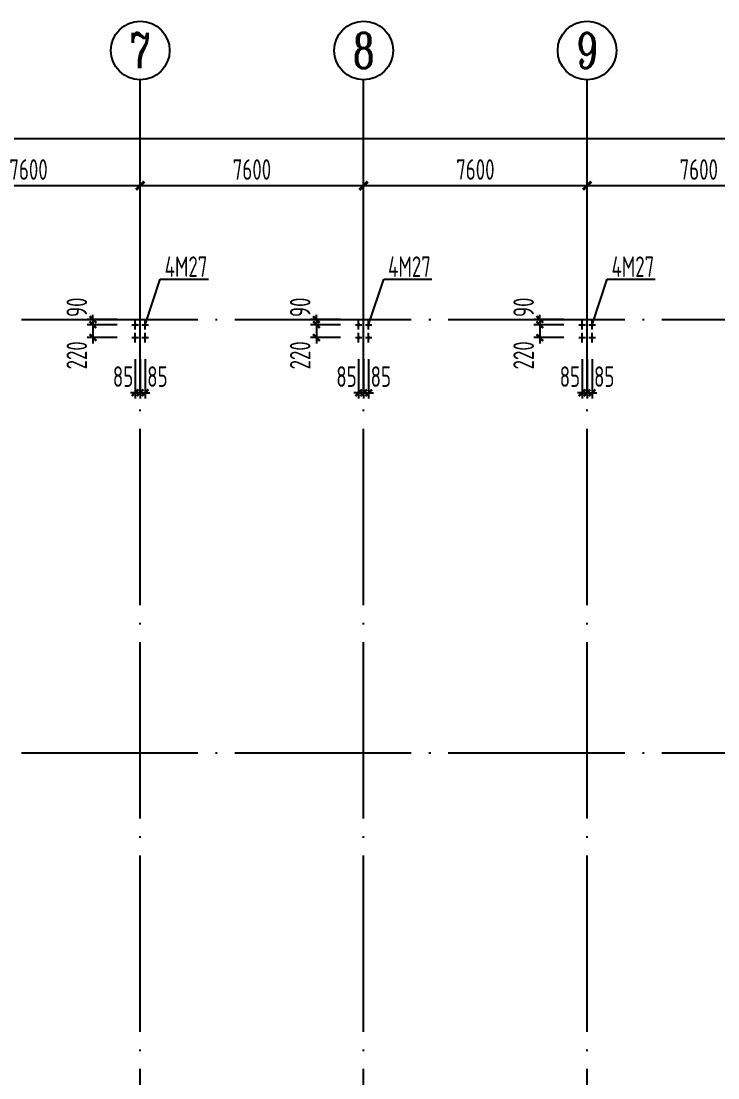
# Model space of a CAD drawing. Extents: x -3102990 to -851544, y -5293060 to -2540151.
# Drawn here: x -2093422 to -2081572, y -2654244 to -2636265 of the extents above; entities that cross this region are included whole.
import ezdxf
from ezdxf.enums import TextEntityAlignment as Align

# ---------------------------------------------------------------- set-up
doc = ezdxf.new("R2010")
doc.units = 0
doc.header["$LTSCALE"] = 1000
doc.header["$PDMODE"] = 1
doc.linetypes.add('DOTE', pattern=[2.42, 2, -0.2, 0.02, -0.2])
doc.layers.get('0').update_dxf_attribs({"linetype": 'CONTINUOUS'})
doc.layers.get('Defpoints').update_dxf_attribs({"linetype": 'CONTINUOUS'})
for name, color, linetype in [('AXIS', 253, 'DOTE'), ('COLU', 7, 'CONTINUOUS'), ('DIM', 3, 'CONTINUOUS'), ('NUM', 7, 'CONTINUOUS'), ('TEXT', 7, 'CONTINUOUS'), ('THIN', 7, 'CONTINUOUS')]:
    doc.layers.add(name, color=color, linetype=linetype)
doc.styles.add('TSSD_Axis', font='Complex.shx', dxfattribs={"width": 0.7, "bigfont": 'hztxt.shx'})
doc.styles.add('TSSD_Dimension', font='tssdeng.shx', dxfattribs={"width": 0.7, "bigfont": 'Hztxt.shx'})
doc.styles.add('TSSD_Rein', font='Tssdeng.shx', dxfattribs={"width": 0.75, "bigfont": 'hztxt.shx'})
doc.dimstyles.new('TSSD_100_100$0', dxfattribs={"dimtxt": 350, "dimasz": 80, "dimexe": 100, "dimexo": 250, "dimgap": 100, "dimtad": 1, "dimdec": 0, "dimzin": 0, "dimdsep": 46, "dimtxsty": 'TSSD_Dimension', "dimblk": 'ARCHTICK', "dimcen": 0, "dimdle": 100, "dimclrd": 3, "dimclre": 3, "dimclrt": 7, "dimadec": 0, "dimazin": 0, "dimtfac": 1, "dimtdec": 0, "dimtix": 1, "dimtmove": 2, "dimatfit": 3, "dimldrblk": 'ARCHTICK', "dimfxl": 100, "dimtolj": 1, "dimtzin": 0, "dimarcsym": 0})
doc.dimstyles.new('TSSD_200_100', dxfattribs={"dimtxt": 350, "dimasz": 100, "dimexe": 100, "dimexo": 250, "dimgap": 100, "dimtad": 1, "dimdec": 0, "dimlfac": 2, "dimzin": 0, "dimdsep": 46, "dimtxsty": 'TSSD_Dimension', "dimblk": 'ARCHTICK', "dimcen": 0, "dimdle": 100, "dimclrt": 7, "dimadec": 0, "dimazin": 0, "dimtfac": 1, "dimtdec": 0, "dimtix": 1, "dimtmove": 2, "dimatfit": 3, "dimfxl": 1, "dimtolj": 1, "dimtzin": 0, "dimarcsym": 0})

# ---------------------------------------------------------------- blocks, each defined once
blk = doc.blocks.new('ts_axno')
at = {"color": 0, "linetype": 'ByBlock', "lineweight": -2}
blk.add_circle((0, 0), 0.5, dxfattribs=at)
at = {"color": 0, "linetype": 'ByBlock', "lineweight": -2, "style": 'TSSD_Axis', "width": 0.7}
blk.add_attdef('A', text='', height=0.6, dxfattribs=at).set_placement((0, 0), align=Align.MIDDLE_CENTER)
blk = doc.blocks.new('_ArchTick')
at = {"color": 0, "const_width": 0.5}
blk.add_lwpolyline([(-0.71, -0.71), (0.71, 0.71)], dxfattribs=at)
blk = doc.blocks.new('*D933')
at = {"layer": 'Defpoints', "color": 0, "ltscale": 1.5}
for p in [(-2083797, -2639065), (-2083797, -2640340), (-2079997, -2640340)]:
    blk.add_point(p, dxfattribs=at)
at = {"layer": 'DIM', "color": 0, "lineweight": -2, "ltscale": 1.5}
for p, q in [((-2079897, -2639065), (-2083897, -2639065)), ((-2083797, -2640090), (-2083797, -2638965)), ((-2079997, -2640090), (-2079997, -2638965))]:
    blk.add_line(p, q, dxfattribs=at)
at = {"layer": 'DIM', "color": 0, "lineweight": -2, "ltscale": 1.5, "xscale": 100, "yscale": 100, "zscale": 100, "rotation": 180}
blk.add_blockref('_ArchTick', (-2083797, -2639065), dxfattribs=at)
at = {"layer": 'DIM', "color": 0, "lineweight": -2, "ltscale": 1.5, "xscale": 100, "yscale": 100, "zscale": 100}
blk.add_blockref('_ArchTick', (-2079997, -2639065), dxfattribs=at)
at = {"layer": 'DIM', "color": 7, "ltscale": 1.5, "insert": (-2081897, -2638790), "char_height": 350, "attachment_point": 5, "style": 'TSSD_Dimension'}
blk.add_mtext('\\A1;7600', dxfattribs=at)
blk = doc.blocks.new('*D934')
at = {"layer": 'Defpoints', "color": 0, "ltscale": 1.5}
for p in [(-2087597, -2639065), (-2087597, -2640340), (-2083797, -2640340)]:
    blk.add_point(p, dxfattribs=at)
at = {"layer": 'DIM', "color": 0, "lineweight": -2, "ltscale": 1.5}
for p, q in [((-2083697, -2639065), (-2087697, -2639065)), ((-2087597, -2640090), (-2087597, -2638965)), ((-2083797, -2640090), (-2083797, -2638965))]:
    blk.add_line(p, q, dxfattribs=at)
at = {"layer": 'DIM', "color": 0, "lineweight": -2, "ltscale": 1.5, "xscale": 100, "yscale": 100, "zscale": 100, "rotation": 180}
blk.add_blockref('_ArchTick', (-2087597, -2639065), dxfattribs=at)
at = {"layer": 'DIM', "color": 0, "lineweight": -2, "ltscale": 1.5, "xscale": 100, "yscale": 100, "zscale": 100}
blk.add_blockref('_ArchTick', (-2083797, -2639065), dxfattribs=at)
at = {"layer": 'DIM', "color": 7, "ltscale": 1.5, "insert": (-2085697, -2638790), "char_height": 350, "attachment_point": 5, "style": 'TSSD_Dimension'}
blk.add_mtext('\\A1;7600', dxfattribs=at)
blk = doc.blocks.new('*D935')
at = {"layer": 'Defpoints', "color": 0, "ltscale": 1.5}
for p in [(-2091397, -2639065), (-2091397, -2640340), (-2087597, -2640340)]:
    blk.add_point(p, dxfattribs=at)
at = {"layer": 'DIM', "color": 0, "lineweight": -2, "ltscale": 1.5}
for p, q in [((-2087497, -2639065), (-2091497, -2639065)), ((-2091397, -2640090), (-2091397, -2638965)), ((-2087597, -2640090), (-2087597, -2638965))]:
    blk.add_line(p, q, dxfattribs=at)
at = {"layer": 'DIM', "color": 0, "lineweight": -2, "ltscale": 1.5, "xscale": 100, "yscale": 100, "zscale": 100, "rotation": 180}
blk.add_blockref('_ArchTick', (-2091397, -2639065), dxfattribs=at)
at = {"layer": 'DIM', "color": 0, "lineweight": -2, "ltscale": 1.5, "xscale": 100, "yscale": 100, "zscale": 100}
blk.add_blockref('_ArchTick', (-2087597, -2639065), dxfattribs=at)
at = {"layer": 'DIM', "color": 7, "ltscale": 1.5, "insert": (-2089497, -2638790), "char_height": 350, "attachment_point": 5, "style": 'TSSD_Dimension'}
blk.add_mtext('\\A1;7600', dxfattribs=at)
blk = doc.blocks.new('*D936')
at = {"layer": 'Defpoints', "color": 0, "ltscale": 1.5}
for p in [(-2095197, -2639065), (-2095197, -2640340), (-2091397, -2640340)]:
    blk.add_point(p, dxfattribs=at)
at = {"layer": 'DIM', "color": 0, "lineweight": -2, "ltscale": 1.5}
for p, q in [((-2091297, -2639065), (-2095297, -2639065)), ((-2095197, -2640090), (-2095197, -2638965)), ((-2091397, -2640090), (-2091397, -2638965))]:
    blk.add_line(p, q, dxfattribs=at)
at = {"layer": 'DIM', "color": 0, "lineweight": -2, "ltscale": 1.5, "xscale": 100, "yscale": 100, "zscale": 100, "rotation": 180}
blk.add_blockref('_ArchTick', (-2095197, -2639065), dxfattribs=at)
at = {"layer": 'DIM', "color": 0, "lineweight": -2, "ltscale": 1.5, "xscale": 100, "yscale": 100, "zscale": 100}
blk.add_blockref('_ArchTick', (-2091397, -2639065), dxfattribs=at)
at = {"layer": 'DIM', "color": 7, "ltscale": 1.5, "insert": (-2093297, -2638790), "char_height": 350, "attachment_point": 5, "style": 'TSSD_Dimension'}
blk.add_mtext('\\A1;7600', dxfattribs=at)
blk = doc.blocks.new('*D942')
at = {"layer": 'Defpoints', "color": 0, "ltscale": 1.5}
for p in [(-2038197, -2638265), (-2114197, -2640340), (-2038197, -2640340)]:
    blk.add_point(p, dxfattribs=at)
at = {"layer": 'DIM', "color": 0, "lineweight": -2, "ltscale": 1.5}
for p, q in [((-2114197, -2640090), (-2114197, -2638165)), ((-2038197, -2640090), (-2038197, -2638165)), ((-2114297, -2638265), (-2038097, -2638265))]:
    blk.add_line(p, q, dxfattribs=at)
at = {"layer": 'DIM', "color": 0, "lineweight": -2, "ltscale": 1.5, "xscale": 100, "yscale": 100, "zscale": 100, "rotation": 180}
blk.add_blockref('_ArchTick', (-2114197, -2638265), dxfattribs=at)
at = {"layer": 'DIM', "color": 0, "lineweight": -2, "ltscale": 1.5, "xscale": 100, "yscale": 100, "zscale": 100}
blk.add_blockref('_ArchTick', (-2038197, -2638265), dxfattribs=at)
at = {"layer": 'DIM', "color": 7, "ltscale": 1.5, "insert": (-2076197, -2637990), "char_height": 350, "attachment_point": 5, "style": 'TSSD_Dimension'}
blk.add_mtext('\\A1;152000', dxfattribs=at)
blk = doc.blocks.new('A$C21E01B0F')
at = {"layer": 'THIN'}
for p, q in [((18, 241), (18, -299)), ((-162, -29), (198, -29))]:
    blk.add_line(p, q, dxfattribs=at)
blk.add_solid([(18, 151), (108, -29), (-72, -29), (18, -209)], dxfattribs=at)
blk = doc.blocks.new('*D991')
at = {"layer": 'Defpoints', "color": 0, "ltscale": 1.5}
for p in [(-2092201, -2641430), (-2091542, -2641340), (-2091542, -2641430)]:
    blk.add_point(p, dxfattribs=at)
at = {"layer": 'DIM', "color": 3, "lineweight": -2, "ltscale": 1.5}
for p, q in [((-2092201, -2641340), (-2092201, -2641260)), ((-2091792, -2641340), (-2092301, -2641340)), ((-2091792, -2641430), (-2092301, -2641430)), ((-2092201, -2641340), (-2092201, -2641430)), ((-2092201, -2641430), (-2092201, -2641510))]:
    blk.add_line(p, q, dxfattribs=at)
at = {"layer": 'DIM', "color": 3, "lineweight": -2, "ltscale": 1.5, "xscale": 80, "yscale": 80, "zscale": 80}
for p, rotation in [((-2092201, -2641340), 270), ((-2092201, -2641430), 90)]:
    blk.add_blockref('_ArchTick', p, dxfattribs=dict(at, rotation=rotation))
at = {"layer": 'DIM', "color": 7, "ltscale": 1.5, "insert": (-2092476, -2641134), "char_height": 350, "attachment_point": 5, "rotation": 90, "style": 'TSSD_Dimension'}
blk.add_mtext('\\A1;90', dxfattribs=at)
blk = doc.blocks.new('*D992')
at = {"layer": 'Defpoints', "color": 0, "ltscale": 1.5}
for p in [(-2091542, -2641430), (-2092201, -2641650), (-2091542, -2641650)]:
    blk.add_point(p, dxfattribs=at)
at = {"layer": 'DIM', "color": 3, "lineweight": -2, "ltscale": 1.5}
for p, q in [((-2091792, -2641430), (-2092301, -2641430)), ((-2092201, -2641330), (-2092201, -2641750)), ((-2091792, -2641650), (-2092301, -2641650))]:
    blk.add_line(p, q, dxfattribs=at)
at = {"layer": 'DIM', "color": 3, "lineweight": -2, "ltscale": 1.5, "xscale": 80, "yscale": 80, "zscale": 80}
for p, rotation in [((-2092201, -2641430), 90), ((-2092201, -2641650), 270)]:
    blk.add_blockref('_ArchTick', p, dxfattribs=dict(at, rotation=rotation))
at = {"layer": 'DIM', "color": 7, "ltscale": 1.5, "insert": (-2092476, -2641952), "char_height": 350, "attachment_point": 5, "rotation": 90, "style": 'TSSD_Dimension'}
blk.add_mtext('\\A1;220', dxfattribs=at)
blk = doc.blocks.new('*D993')
at = {"layer": 'Defpoints', "color": 0, "ltscale": 1.5}
for p in [(-2091482, -2641765), (-2091397, -2641765, 3), (-2091397, -2642588)]:
    blk.add_point(p, dxfattribs=at)
at = {"layer": 'DIM', "color": 3, "lineweight": -2, "ltscale": 1.5}
for p, q in [((-2091482, -2642015), (-2091482, -2642688)), ((-2091397, -2642015), (-2091397, -2642688)), ((-2091482, -2642588), (-2091562, -2642588)), ((-2091482, -2642588), (-2091397, -2642588)), ((-2091397, -2642588), (-2091317, -2642588))]:
    blk.add_line(p, q, dxfattribs=at)
at = {"layer": 'DIM', "color": 3, "lineweight": -2, "ltscale": 1.5, "xscale": 80, "yscale": 80, "zscale": 80}
blk.add_blockref('_ArchTick', (-2091482, -2642588), dxfattribs=at)
at = {"layer": 'DIM', "color": 3, "lineweight": -2, "ltscale": 1.5, "xscale": 80, "yscale": 80, "zscale": 80, "rotation": 180}
blk.add_blockref('_ArchTick', (-2091397, -2642588), dxfattribs=at)
at = {"layer": 'DIM', "color": 7, "ltscale": 1.5, "insert": (-2091689, -2642313), "char_height": 350, "attachment_point": 5, "style": 'TSSD_Dimension'}
blk.add_mtext('\\A1;85', dxfattribs=at)
blk = doc.blocks.new('*D994')
at = {"layer": 'Defpoints', "color": 0, "ltscale": 1.5}
for p in [(-2091397, -2641765), (-2091312, -2641765, 3), (-2091312, -2642588)]:
    blk.add_point(p, dxfattribs=at)
at = {"layer": 'DIM', "color": 3, "lineweight": -2, "ltscale": 1.5}
for p, q in [((-2091397, -2642015), (-2091397, -2642688)), ((-2091312, -2642015), (-2091312, -2642688)), ((-2091397, -2642588), (-2091477, -2642588)), ((-2091397, -2642588), (-2091312, -2642588)), ((-2091312, -2642588), (-2091232, -2642588))]:
    blk.add_line(p, q, dxfattribs=at)
at = {"layer": 'DIM', "color": 3, "lineweight": -2, "ltscale": 1.5, "xscale": 80, "yscale": 80, "zscale": 80}
blk.add_blockref('_ArchTick', (-2091397, -2642588), dxfattribs=at)
at = {"layer": 'DIM', "color": 3, "lineweight": -2, "ltscale": 1.5, "xscale": 80, "yscale": 80, "zscale": 80, "rotation": 180}
blk.add_blockref('_ArchTick', (-2091312, -2642588), dxfattribs=at)
at = {"layer": 'DIM', "color": 7, "ltscale": 1.5, "insert": (-2091105, -2642313), "char_height": 350, "attachment_point": 5, "style": 'TSSD_Dimension'}
blk.add_mtext('\\A1;85', dxfattribs=at)
blk = doc.blocks.new('*D999')
at = {"layer": 'Defpoints', "color": 0, "ltscale": 1.5}
for p in [(-2088401, -2641430), (-2087742, -2641340), (-2087742, -2641430)]:
    blk.add_point(p, dxfattribs=at)
at = {"layer": 'DIM', "color": 3, "lineweight": -2, "ltscale": 1.5}
for p, q in [((-2088401, -2641340), (-2088401, -2641260)), ((-2087992, -2641340), (-2088501, -2641340)), ((-2087992, -2641430), (-2088501, -2641430)), ((-2088401, -2641340), (-2088401, -2641430)), ((-2088401, -2641430), (-2088401, -2641510))]:
    blk.add_line(p, q, dxfattribs=at)
at = {"layer": 'DIM', "color": 3, "lineweight": -2, "ltscale": 1.5, "xscale": 80, "yscale": 80, "zscale": 80}
for p, rotation in [((-2088401, -2641340), 270), ((-2088401, -2641430), 90)]:
    blk.add_blockref('_ArchTick', p, dxfattribs=dict(at, rotation=rotation))
at = {"layer": 'DIM', "color": 7, "ltscale": 1.5, "insert": (-2088676, -2641134), "char_height": 350, "attachment_point": 5, "rotation": 90, "style": 'TSSD_Dimension'}
blk.add_mtext('\\A1;90', dxfattribs=at)
blk = doc.blocks.new('*D1000')
at = {"layer": 'Defpoints', "color": 0, "ltscale": 1.5}
for p in [(-2087742, -2641430), (-2088401, -2641650), (-2087742, -2641650)]:
    blk.add_point(p, dxfattribs=at)
at = {"layer": 'DIM', "color": 3, "lineweight": -2, "ltscale": 1.5}
for p, q in [((-2087992, -2641430), (-2088501, -2641430)), ((-2088401, -2641330), (-2088401, -2641750)), ((-2087992, -2641650), (-2088501, -2641650))]:
    blk.add_line(p, q, dxfattribs=at)
at = {"layer": 'DIM', "color": 3, "lineweight": -2, "ltscale": 1.5, "xscale": 80, "yscale": 80, "zscale": 80}
for p, rotation in [((-2088401, -2641430), 90), ((-2088401, -2641650), 270)]:
    blk.add_blockref('_ArchTick', p, dxfattribs=dict(at, rotation=rotation))
at = {"layer": 'DIM', "color": 7, "ltscale": 1.5, "insert": (-2088676, -2641952), "char_height": 350, "attachment_point": 5, "rotation": 90, "style": 'TSSD_Dimension'}
blk.add_mtext('\\A1;220', dxfattribs=at)
blk = doc.blocks.new('*D1001')
at = {"layer": 'Defpoints', "color": 0, "ltscale": 1.5}
for p in [(-2087682, -2641765), (-2087597, -2641765, 3), (-2087597, -2642588)]:
    blk.add_point(p, dxfattribs=at)
at = {"layer": 'DIM', "color": 3, "lineweight": -2, "ltscale": 1.5}
for p, q in [((-2087682, -2642015), (-2087682, -2642688)), ((-2087597, -2642015), (-2087597, -2642688)), ((-2087682, -2642588), (-2087762, -2642588)), ((-2087682, -2642588), (-2087597, -2642588)), ((-2087597, -2642588), (-2087517, -2642588))]:
    blk.add_line(p, q, dxfattribs=at)
at = {"layer": 'DIM', "color": 3, "lineweight": -2, "ltscale": 1.5, "xscale": 80, "yscale": 80, "zscale": 80}
blk.add_blockref('_ArchTick', (-2087682, -2642588), dxfattribs=at)
at = {"layer": 'DIM', "color": 3, "lineweight": -2, "ltscale": 1.5, "xscale": 80, "yscale": 80, "zscale": 80, "rotation": 180}
blk.add_blockref('_ArchTick', (-2087597, -2642588), dxfattribs=at)
at = {"layer": 'DIM', "color": 7, "ltscale": 1.5, "insert": (-2087889, -2642313), "char_height": 350, "attachment_point": 5, "style": 'TSSD_Dimension'}
blk.add_mtext('\\A1;85', dxfattribs=at)
blk = doc.blocks.new('*D1002')
at = {"layer": 'Defpoints', "color": 0, "ltscale": 1.5}
for p in [(-2087597, -2641765), (-2087512, -2641765, 3), (-2087512, -2642588)]:
    blk.add_point(p, dxfattribs=at)
at = {"layer": 'DIM', "color": 3, "lineweight": -2, "ltscale": 1.5}
for p, q in [((-2087597, -2642015), (-2087597, -2642688)), ((-2087512, -2642015), (-2087512, -2642688)), ((-2087597, -2642588), (-2087677, -2642588)), ((-2087597, -2642588), (-2087512, -2642588)), ((-2087512, -2642588), (-2087432, -2642588))]:
    blk.add_line(p, q, dxfattribs=at)
at = {"layer": 'DIM', "color": 3, "lineweight": -2, "ltscale": 1.5, "xscale": 80, "yscale": 80, "zscale": 80}
blk.add_blockref('_ArchTick', (-2087597, -2642588), dxfattribs=at)
at = {"layer": 'DIM', "color": 3, "lineweight": -2, "ltscale": 1.5, "xscale": 80, "yscale": 80, "zscale": 80, "rotation": 180}
blk.add_blockref('_ArchTick', (-2087512, -2642588), dxfattribs=at)
at = {"layer": 'DIM', "color": 7, "ltscale": 1.5, "insert": (-2087305, -2642313), "char_height": 350, "attachment_point": 5, "style": 'TSSD_Dimension'}
blk.add_mtext('\\A1;85', dxfattribs=at)
blk = doc.blocks.new('*D1007')
at = {"layer": 'Defpoints', "color": 0, "ltscale": 1.5}
for p in [(-2084601, -2641430), (-2083942, -2641340), (-2083942, -2641430)]:
    blk.add_point(p, dxfattribs=at)
at = {"layer": 'DIM', "color": 3, "lineweight": -2, "ltscale": 1.5}
for p, q in [((-2084601, -2641340), (-2084601, -2641260)), ((-2084192, -2641340), (-2084701, -2641340)), ((-2084192, -2641430), (-2084701, -2641430)), ((-2084601, -2641340), (-2084601, -2641430)), ((-2084601, -2641430), (-2084601, -2641510))]:
    blk.add_line(p, q, dxfattribs=at)
at = {"layer": 'DIM', "color": 3, "lineweight": -2, "ltscale": 1.5, "xscale": 80, "yscale": 80, "zscale": 80}
for p, rotation in [((-2084601, -2641340), 270), ((-2084601, -2641430), 90)]:
    blk.add_blockref('_ArchTick', p, dxfattribs=dict(at, rotation=rotation))
at = {"layer": 'DIM', "color": 7, "ltscale": 1.5, "insert": (-2084876, -2641134), "char_height": 350, "attachment_point": 5, "rotation": 90, "style": 'TSSD_Dimension'}
blk.add_mtext('\\A1;90', dxfattribs=at)
blk = doc.blocks.new('*D1008')
at = {"layer": 'Defpoints', "color": 0, "ltscale": 1.5}
for p in [(-2083942, -2641430), (-2084601, -2641650), (-2083942, -2641650)]:
    blk.add_point(p, dxfattribs=at)
at = {"layer": 'DIM', "color": 3, "lineweight": -2, "ltscale": 1.5}
for p, q in [((-2084192, -2641430), (-2084701, -2641430)), ((-2084601, -2641330), (-2084601, -2641750)), ((-2084192, -2641650), (-2084701, -2641650))]:
    blk.add_line(p, q, dxfattribs=at)
at = {"layer": 'DIM', "color": 3, "lineweight": -2, "ltscale": 1.5, "xscale": 80, "yscale": 80, "zscale": 80}
for p, rotation in [((-2084601, -2641430), 90), ((-2084601, -2641650), 270)]:
    blk.add_blockref('_ArchTick', p, dxfattribs=dict(at, rotation=rotation))
at = {"layer": 'DIM', "color": 7, "ltscale": 1.5, "insert": (-2084876, -2641952), "char_height": 350, "attachment_point": 5, "rotation": 90, "style": 'TSSD_Dimension'}
blk.add_mtext('\\A1;220', dxfattribs=at)
blk = doc.blocks.new('*D1009')
at = {"layer": 'Defpoints', "color": 0, "ltscale": 1.5}
for p in [(-2083882, -2641765), (-2083797, -2641765, 3), (-2083797, -2642588)]:
    blk.add_point(p, dxfattribs=at)
at = {"layer": 'DIM', "color": 3, "lineweight": -2, "ltscale": 1.5}
for p, q in [((-2083882, -2642015), (-2083882, -2642688)), ((-2083797, -2642015), (-2083797, -2642688)), ((-2083882, -2642588), (-2083962, -2642588)), ((-2083882, -2642588), (-2083797, -2642588)), ((-2083797, -2642588), (-2083717, -2642588))]:
    blk.add_line(p, q, dxfattribs=at)
at = {"layer": 'DIM', "color": 3, "lineweight": -2, "ltscale": 1.5, "xscale": 80, "yscale": 80, "zscale": 80}
blk.add_blockref('_ArchTick', (-2083882, -2642588), dxfattribs=at)
at = {"layer": 'DIM', "color": 3, "lineweight": -2, "ltscale": 1.5, "xscale": 80, "yscale": 80, "zscale": 80, "rotation": 180}
blk.add_blockref('_ArchTick', (-2083797, -2642588), dxfattribs=at)
at = {"layer": 'DIM', "color": 7, "ltscale": 1.5, "insert": (-2084089, -2642313), "char_height": 350, "attachment_point": 5, "style": 'TSSD_Dimension'}
blk.add_mtext('\\A1;85', dxfattribs=at)
blk = doc.blocks.new('*D1010')
at = {"layer": 'Defpoints', "color": 0, "ltscale": 1.5}
for p in [(-2083797, -2641765), (-2083712, -2641765, 3), (-2083712, -2642588)]:
    blk.add_point(p, dxfattribs=at)
at = {"layer": 'DIM', "color": 3, "lineweight": -2, "ltscale": 1.5}
for p, q in [((-2083797, -2642015), (-2083797, -2642688)), ((-2083712, -2642015), (-2083712, -2642688)), ((-2083797, -2642588), (-2083877, -2642588)), ((-2083797, -2642588), (-2083712, -2642588)), ((-2083712, -2642588), (-2083632, -2642588))]:
    blk.add_line(p, q, dxfattribs=at)
at = {"layer": 'DIM', "color": 3, "lineweight": -2, "ltscale": 1.5, "xscale": 80, "yscale": 80, "zscale": 80}
blk.add_blockref('_ArchTick', (-2083797, -2642588), dxfattribs=at)
at = {"layer": 'DIM', "color": 3, "lineweight": -2, "ltscale": 1.5, "xscale": 80, "yscale": 80, "zscale": 80, "rotation": 180}
blk.add_blockref('_ArchTick', (-2083712, -2642588), dxfattribs=at)
at = {"layer": 'DIM', "color": 7, "ltscale": 1.5, "insert": (-2083505, -2642313), "char_height": 350, "attachment_point": 5, "style": 'TSSD_Dimension'}
blk.add_mtext('\\A1;85', dxfattribs=at)

msp = doc.modelspace()

# ---------------------------------------------------------------- linework, layer by layer
at = {"layer": 'AXIS', "ltscale": 1.5}
for p, q in [((-2091396.76, -2657090.5), (-2091396.76, -2640340.5)), ((-2087596.76, -2657090.5), (-2087596.76, -2640340.5)), ((-2083796.76, -2657090.5), (-2083796.76, -2640340.5)), ((-2115196.76, -2641340.5), (-2037196.76, -2641340.5)), ((-2115196.76, -2648715.5), (-2037196.76, -2648715.5))]:
    msp.add_line(p, q, dxfattribs=at)
at = {"layer": 'NUM', "ltscale": 1.5}
for p, q in [((-2091396.76, -2640340.5), (-2091396.76, -2637265.5)), ((-2087596.76, -2640340.5), (-2087596.76, -2637265.5)), ((-2083796.76, -2640340.5), (-2083796.76, -2637265.5))]:
    msp.add_line(p, q, dxfattribs=at)
at = {"layer": 'NUM'}
for p, q in [((-2091311.76, -2641430.5, 1.44), (-2091055.44, -2640653.05, 1.44)), ((-2091055.44, -2640653.05, 1.44), (-2090237.37, -2640653.05, 1.44)), ((-2087511.76, -2641430.5, 1.44), (-2087255.44, -2640653.05, 1.44)), ((-2087255.44, -2640653.05, 1.44), (-2086437.37, -2640653.05, 1.44)), ((-2083711.76, -2641430.5, 1.44), (-2083455.44, -2640653.05, 1.44)), ((-2083455.44, -2640653.05, 1.44), (-2082637.37, -2640653.05, 1.44))]:
    msp.add_line(p, q, dxfattribs=at)

# ---------------------------------------------------------------- block references
at = {"layer": 'COLU', "lineweight": 5, "xscale": -0.3087000000523403, "yscale": 0.3087000008672476, "rotation": 180}
for p, zscale in [((-2091487.28, -2641439.44), 0.3086999999999999), ((-2091317.28, -2641439.44, 1.44), 0.3086999999999998), ((-2087687.28, -2641439.44), 0.3086999999999999), ((-2087517.28, -2641439.44, 1.44), 0.3086999999999998), ((-2083887.28, -2641439.44), 0.3086999999999999), ((-2083717.28, -2641439.44, 1.44), 0.3086999999999998), ((-2091487.28, -2641659.44), 0.3086999999999999), ((-2091317.28, -2641659.44, 4.8), 0.3086999999999998), ((-2087687.28, -2641659.44), 0.3086999999999999), ((-2087517.28, -2641659.44, 4.8), 0.3086999999999998), ((-2083887.28, -2641659.44), 0.3086999999999999), ((-2083717.28, -2641659.44, 4.8), 0.3086999999999998)]:
    msp.add_blockref('A$C21E01B0F', p, dxfattribs=dict(at, zscale=zscale))
at = {"layer": 'NUM'}
ref = msp.add_blockref('ts_axno', (-2091396.76, -2636765.5), dxfattribs=dict(at, xscale=1000, yscale=1000, zscale=1000))
ref.add_attrib('7', '7', dxfattribs={"height": 600, "style": 'TSSD_Axis', "width": 0.7}).set_placement((-2091396.76, -2636765.5), align=Align.MIDDLE_CENTER)
ref = msp.add_blockref('ts_axno', (-2087596.76, -2636765.5), dxfattribs=dict(at, xscale=1000, yscale=1000, zscale=1000))
ref.add_attrib('8', '8', dxfattribs={"height": 600, "style": 'TSSD_Axis', "width": 0.7}).set_placement((-2087596.76, -2636765.5), align=Align.MIDDLE_CENTER)
ref = msp.add_blockref('ts_axno', (-2083796.76, -2636765.5), dxfattribs=dict(at, xscale=1000, yscale=1000, zscale=1000))
ref.add_attrib('9', '9', dxfattribs={"height": 600, "style": 'TSSD_Axis', "width": 0.7}).set_placement((-2083796.76, -2636765.5), align=Align.MIDDLE_CENTER)

# ---------------------------------------------------------------- texts
at = {"layer": 'TEXT', "style": 'TSSD_Rein', "width": 0.7}
for p in [(-2090981.26, -2640618.04, 1.44), (-2087181.26, -2640618.04, 1.44), (-2083381.26, -2640618.04, 1.44)]:
    msp.add_text('4M27', height=350, dxfattribs=at).set_placement(p)

# ---------------------------------------------------------------- dimensions: what is measured, and where the dimension line sits
at = {"layer": 'DIM', "ltscale": 1.5}
for base, p1, p2, picture, middle in [((-2038196.76, -2638265.5), (-2114196.76, -2640340.5), (-2038196.76, -2640340.5), '*D942', (-2076196.76, -2637990.5)), ((-2095196.76, -2639065.5), (-2091396.76, -2640340.5), (-2095196.76, -2640340.5), '*D936', (-2093296.76, -2638790.5)), ((-2091396.76, -2639065.5), (-2087596.76, -2640340.5), (-2091396.76, -2640340.5), '*D935', (-2089496.76, -2638790.5)), ((-2087596.76, -2639065.5), (-2083796.76, -2640340.5), (-2087596.76, -2640340.5), '*D934', (-2085696.76, -2638790.5)), ((-2083796.76, -2639065.5), (-2079996.76, -2640340.5), (-2083796.76, -2640340.5), '*D933', (-2081896.76, -2638790.5))]:
    dim = msp.add_linear_dim(base=base, p1=p1, p2=p2, dimstyle='TSSD_200_100', dxfattribs=at)
    dim.commit()
    dim.dimension.update_dxf_attribs({"geometry": picture, "text_midpoint": middle})
for base, p1, p2, picture, middle in [((-2092201.47, -2641430.5), (-2091541.76, -2641340.5), (-2091541.76, -2641430.5), '*D991', (-2092476.47, -2641133.64)), ((-2088401.47, -2641430.5), (-2087741.76, -2641340.5), (-2087741.76, -2641430.5), '*D999', (-2088676.47, -2641133.64)), ((-2084601.47, -2641430.5), (-2083941.76, -2641340.5), (-2083941.76, -2641430.5), '*D1007', (-2084876.47, -2641133.64)), ((-2092201.47, -2641650.5), (-2091541.76, -2641430.5), (-2091541.76, -2641650.5), '*D992', (-2092476.47, -2641951.59)), ((-2088401.47, -2641650.5), (-2087741.76, -2641430.5), (-2087741.76, -2641650.5), '*D1000', (-2088676.47, -2641951.59)), ((-2084601.47, -2641650.5), (-2083941.76, -2641430.5), (-2083941.76, -2641650.5), '*D1008', (-2084876.47, -2641951.59))]:
    dim = msp.add_linear_dim(base=base, p1=p1, p2=p2, angle=270, dimstyle='TSSD_100_100$0', dxfattribs=at)
    dim.commit()
    dim.dimension.update_dxf_attribs({"geometry": picture, "text_midpoint": middle, "dimtype": 160})
for base, p1, p2, picture, middle in [((-2091396.76, -2642588.43, -3.36), (-2091481.76, -2641765.5, -3.36), (-2091396.76, -2641765.5), '*D993', (-2091688.62, -2642313.43, -3.36)), ((-2091311.76, -2642588.43), (-2091396.76, -2641765.5), (-2091311.76, -2641765.5, 3.36), '*D994', (-2091104.9, -2642313.43)), ((-2087596.76, -2642588.43, -3.36), (-2087681.76, -2641765.5, -3.36), (-2087596.76, -2641765.5), '*D1001', (-2087888.62, -2642313.43, -3.36)), ((-2087511.76, -2642588.43), (-2087596.76, -2641765.5), (-2087511.76, -2641765.5, 3.36), '*D1002', (-2087304.9, -2642313.43)), ((-2083796.76, -2642588.43, -3.36), (-2083881.76, -2641765.5, -3.36), (-2083796.76, -2641765.5), '*D1009', (-2084088.62, -2642313.43, -3.36)), ((-2083711.76, -2642588.43), (-2083796.76, -2641765.5), (-2083711.76, -2641765.5, 3.36), '*D1010', (-2083504.9, -2642313.43))]:
    dim = msp.add_linear_dim(base=base, p1=p1, p2=p2, dimstyle='TSSD_100_100$0', dxfattribs=at)
    dim.commit()
    dim.dimension.update_dxf_attribs({"geometry": picture, "text_midpoint": middle, "dimtype": 160})

doc.saveas('drawing.dxf')
